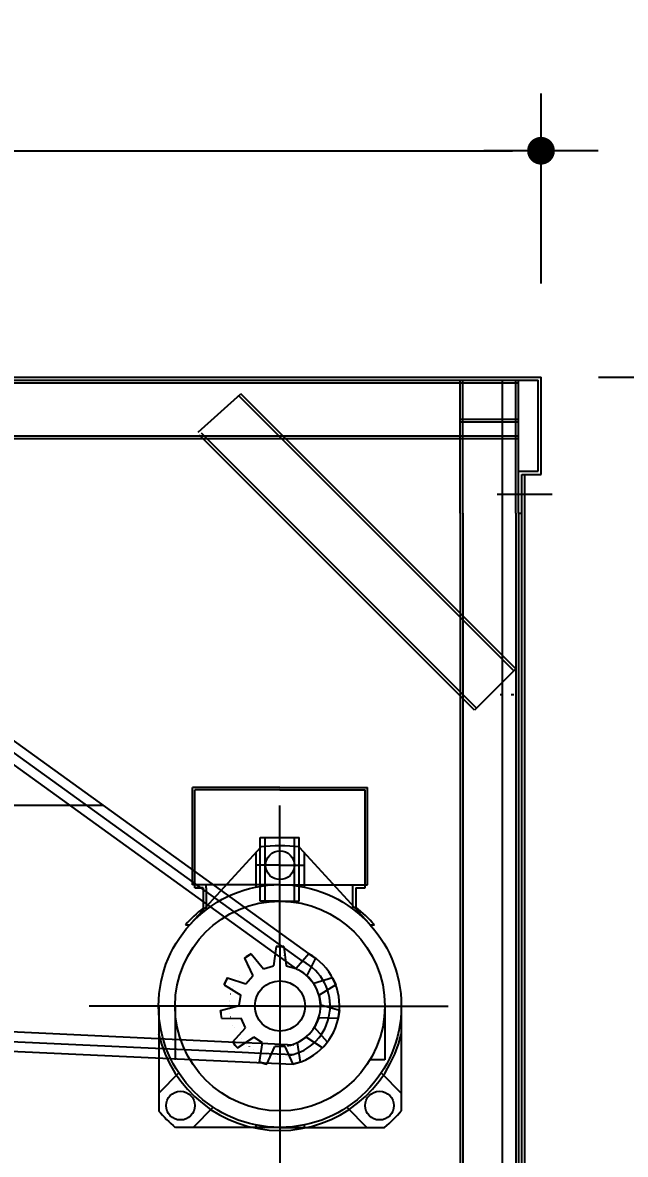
# Model space of a CAD drawing. Extents: x -25535497 to -25216507, y 8041684 to 8103002.
# Drawn here: x -25232583 to -25231531, y 8080082 to 8082057 of the extents above; entities that cross this region are included whole.
import ezdxf

# ---------------------------------------------------------------- set-up
doc = ezdxf.new("R2010")
doc.units = 0
doc.header["$MEASUREMENT"] = 0
doc.layers.get('Defpoints').update_dxf_attribs({"color": 45})
doc.layers.add('DIM', color=7, linetype='Continuous')
doc.layers.add('R', color=1, linetype='Continuous')
doc.styles.add('songdoh', font='')
doc.styles.get('songdoh').set_extended_font_data('Dotum')
doc.dimstyles.new('DONGWOO', dxfattribs={"dimscale": 300, "dimtxt": 3, "dimasz": 1, "dimexe": 2, "dimexo": 2, "dimgap": 1, "dimtad": 1, "dimdec": 0, "dimzin": 11, "dimdsep": 46, "dimtxsty": 'songdoh', "dimblk": 'DOT-6', "dimcen": 2, "dimdle": 2, "dimclrd": 256, "dimclre": 256, "dimclrt": 3, "dimadec": 0, "dimazin": 0, "dimtfac": 1, "dimtdec": 0, "dimtix": 1, "dimtmove": 2, "dimatfit": 3, "dimldrblk": 'DOT', "dimfxl": 2, "dimtolj": 1, "dimtzin": 11, "dimarcsym": 0})

# ---------------------------------------------------------------- blocks, each defined once
blk = doc.blocks.new('_Dot')
at = {"color": 0, "linetype": 'ByBlock', "lineweight": -2}
blk.add_line((-0.5, 0), (-1, 0), dxfattribs=at)
at = {"color": 0, "linetype": 'ByBlock', "const_width": 0.5}
blk.add_lwpolyline([(-0.25, 0, 1), (0.25, 0, 1)], format="xyb", close=True, dxfattribs=at)
blk = doc.blocks.new('DOT-6')
at = {"layer": 'DIM', "color": 7, "ltscale": 0.5}
blk.add_line((2, 0), (-2, 0), dxfattribs=at)
at = {"layer": 'DIM', "color": 7, "ltscale": 0.5, "xscale": 0.9680000000043946, "yscale": 0.9680000000043946, "zscale": 0.9680000000043946}
blk.add_blockref('_Dot', (0, 0), dxfattribs=at)
blk = doc.blocks.new('*D370')
at = {"layer": 'Defpoints', "color": 0, "linetype": 'Continuous'}
for p in [(-25231678, 8081438.5), (-25230988.8, 8081438.5), (-25231678, 8079438.5)]:
    blk.add_point(p, dxfattribs=at)
at = {"layer": 'DIM', "linetype": 'Continuous', "lineweight": -2}
for p, q in [((-25231578, 8081438.5), (-25230888.8, 8081438.5)), ((-25230988.8, 8079488.5), (-25230988.8, 8081388.5)), ((-25231578, 8079438.5), (-25230888.8, 8079438.5))]:
    blk.add_line(p, q, dxfattribs=at)
at = {"layer": 'DIM', "linetype": 'Continuous', "lineweight": -2, "xscale": 50, "yscale": 50, "zscale": 50}
for p, rotation in [((-25230988.8, 8081438.5), 90), ((-25230988.8, 8079438.5), 270)]:
    blk.add_blockref('DOT-6', p, dxfattribs=dict(at, rotation=rotation))
at = {"layer": 'DIM', "color": 3, "linetype": 'Continuous', "insert": (-25231113.9, 8080438.5), "char_height": 150, "attachment_point": 5, "rotation": 90, "style": 'songdoh'}
blk.add_mtext('\\A1;Y', dxfattribs=at)
blk = doc.blocks.new('*D371')
at = {"layer": 'Defpoints', "color": 0, "linetype": 'Continuous'}
for p in [(-25231678.2, 8081833.5), (-25233882.4, 8081502), (-25231678.2, 8081502)]:
    blk.add_point(p, dxfattribs=at)
at = {"layer": 'DIM', "linetype": 'Continuous', "lineweight": -2}
for p, q in [((-25233882.4, 8081602), (-25233882.4, 8081933.5)), ((-25231678.2, 8081602), (-25231678.2, 8081933.5)), ((-25233832.4, 8081833.5), (-25231728.2, 8081833.5))]:
    blk.add_line(p, q, dxfattribs=at)
at = {"layer": 'DIM', "linetype": 'Continuous', "lineweight": -2, "xscale": 50, "yscale": 50, "zscale": 50, "rotation": 180}
blk.add_blockref('DOT-6', (-25233882.4, 8081833.5), dxfattribs=at)
at = {"layer": 'DIM', "linetype": 'Continuous', "lineweight": -2, "xscale": 50, "yscale": 50, "zscale": 50}
blk.add_blockref('DOT-6', (-25231678.2, 8081833.5), dxfattribs=at)
at = {"layer": 'DIM', "color": 3, "linetype": 'Continuous', "insert": (-25232780.3, 8081958.6), "char_height": 150, "attachment_point": 5, "style": 'songdoh'}
blk.add_mtext('\\A1;X', dxfattribs=at)

msp = doc.modelspace()

# ---------------------------------------------------------------- linework, layer by layer
at = {"layer": 'R', "color": 1}
for p, q in [((-25233884.4, 8081438.5), (-25231745.9, 8081438.5)), ((-25233884.4, 8081433), (-25231745.9, 8081433)), ((-25233884.4, 8081428.3), (-25231745.9, 8081428.3)), ((-25231819.2, 8081268.7), (-25231819.2, 8081433)), ((-25231819.2, 8081428.3), (-25231745.9, 8081428.3)), ((-25231814.4, 8081268.7), (-25231814.4, 8081433)), ((-25231745.9, 8081438.5), (-25231678, 8081438.5)), ((-25231745.9, 8081433), (-25231745.9, 8079944.9)), ((-25231745.9, 8081433), (-25231683.4, 8081433)), ((-25231745.9, 8081428.3), (-25231717.3, 8081428.3)), ((-25231722.1, 8081268.7), (-25231722.1, 8081433)), ((-25231717.3, 8081268.7), (-25231717.3, 8081433)), ((-25231683.4, 8081274.2), (-25231683.4, 8081433)), ((-25231678, 8081268.7), (-25231678, 8081438.5)), ((-25232276.5, 8081342.4), (-25232202.2, 8081409.3)), ((-25231725.5, 8080925.9), (-25232205.5, 8081406)), ((-25231722.1, 8080929.3), (-25232202.2, 8081409.3)), ((-25231819.2, 8081365.1), (-25231745.9, 8081365.1)), ((-25231745.9, 8081365.1), (-25231717.3, 8081365.1)), ((-25231819.2, 8081360.4), (-25231745.9, 8081360.4)), ((-25231745.9, 8081360.4), (-25231717.3, 8081360.4)), ((-25233884.4, 8081335.9), (-25231745.9, 8081335.9)), ((-25233884.4, 8081331.2), (-25231745.9, 8081331.2)), ((-25231794.1, 8080857.3), (-25232274.2, 8081337.3)), ((-25231790.7, 8080860.6), (-25232270.8, 8081340.7)), ((-25231745.9, 8081335.9), (-25231717.3, 8081335.9)), ((-25231745.9, 8081331.2), (-25231717.3, 8081331.2)), ((-25231819.2, 8081200.8), (-25231819.2, 8081268.7)), ((-25231814.4, 8081200.8), (-25231814.4, 8081268.7)), ((-25231722.1, 8081200.8), (-25231722.1, 8081268.7)), ((-25231717.3, 8081268.7), (-25231717.3, 8081274.2)), ((-25231717.3, 8081274.2), (-25231683.4, 8081274.2)), ((-25231717.3, 8081200.8), (-25231717.3, 8081268.7)), ((-25231711.9, 8079944.9), (-25231711.9, 8081268.7)), ((-25231711.9, 8081268.7), (-25231678, 8081268.7)), ((-25231706.5, 8079944.9), (-25231706.5, 8081268.7)), ((-25231754.6, 8081234), (-25231659, 8081234)), ((-25231819.2, 8081200.8), (-25231819.2, 8079441.1)), ((-25231814.4, 8081200.8), (-25231814.4, 8079441.1)), ((-25231722.1, 8081200.8), (-25231722.1, 8079441.1)), ((-25231717.3, 8081200.8), (-25231717.3, 8079441.1)), ((-25231717.3, 8081200.8), (-25231711.9, 8081200.8)), ((-25232904.5, 8081024.1), (-25232083.4, 8080432)), ((-25232815.8, 8080939.2), (-25232093.3, 8080418.2)), ((-25231722.1, 8080929.3), (-25231794.1, 8080857.3)), ((-25232825.7, 8080925.4), (-25232103.2, 8080404.4)), ((-25231744.4, 8080883.9), (-25231749.2, 8080883.9)), ((-25231725.4, 8080883.9), (-25231730.1, 8080883.9)), ((-25232133.8, 8080722.5), (-25232286.5, 8080722.5)), ((-25232286.5, 8080552.7), (-25232286.5, 8080722.5)), ((-25232133.8, 8080718.4), (-25232282.5, 8080718.4)), ((-25232282.5, 8080547.3), (-25232282.5, 8080718.4)), ((-25232133.8, 8080722.5), (-25231981, 8080722.5)), ((-25232133.8, 8080718.4), (-25231985.1, 8080718.4)), ((-25231985.1, 8080547.3), (-25231985.1, 8080718.4)), ((-25231981, 8080552.7), (-25231981, 8080722.5)), ((-25233116, 8080691.7), (-25232442.3, 8080691.7)), ((-25232133.8, 8080524), (-25232133.8, 8080690.9)), ((-25232168.2, 8080635), (-25232100, 8080635)), ((-25232168.2, 8080524), (-25232168.2, 8080635)), ((-25232159.7, 8080524), (-25232159.7, 8080635)), ((-25232108.5, 8080524), (-25232108.5, 8080635)), ((-25232100, 8080524), (-25232100, 8080635)), ((-25232167.7, 8080617.4), (-25232289.2, 8080484.8)), ((-25232167.7, 8080617.4), (-25232167.7, 8080618.6)), ((-25232133.8, 8080561.6), (-25232133.8, 8080620.6)), ((-25232133.8, 8080561.6), (-25232133.8, 8080620.6)), ((-25232099.8, 8080617.4), (-25232099.8, 8080618.6)), ((-25232099.8, 8080617.4), (-25231978.3, 8080484.8)), ((-25232176.2, 8080608.1), (-25232176.2, 8080548.4)), ((-25232091.3, 8080608.1), (-25232091.3, 8080548.4)), ((-25232133.8, 8080586.7), (-25232176.2, 8080586.7)), ((-25232133.8, 8080586.7), (-25232091.3, 8080586.7)), ((-25232133.8, 8080552.7), (-25232286.5, 8080552.7)), ((-25232267.8, 8080547.3), (-25232282.5, 8080547.3)), ((-25232282.5, 8080547.3), (-25232267.8, 8080547.3)), ((-25232267.8, 8080547.3), (-25232267.8, 8080511.9)), ((-25232262.4, 8080547.3), (-25232262.4, 8080552.7)), ((-25232262.4, 8080547.3), (-25232262.4, 8080511.9)), ((-25232133.8, 8080552.7), (-25231981, 8080552.7)), ((-25232007, 8080552.7), (-25232007, 8080510.6)), ((-25232001.5, 8080547.3), (-25231985.1, 8080547.3)), ((-25232001.5, 8080547.3), (-25232001.5, 8080513.3)), ((-25232133.8, 8080524), (-25232168.2, 8080524)), ((-25232133.8, 8080444.8), (-25232133.8, 8080524)), ((-25232133.8, 8080524), (-25232100, 8080524)), ((-25232262.4, 8080511.9), (-25232262.4, 8080509.1)), ((-25232298.6, 8080482.4), (-25232291.3, 8080482.4)), ((-25231976.2, 8080482.4), (-25231969, 8080482.4)), ((-25232140.6, 8080444.8), (-25232145.1, 8080411.2)), ((-25232140.6, 8080444.8), (-25232127, 8080444.8)), ((-25232133.8, 8080444.8), (-25232133.8, 8079997.4)), ((-25232127, 8080444.8), (-25232122.9, 8080411.2)), ((-25232195.6, 8080424.6), (-25232184.2, 8080432)), ((-25232195.6, 8080424.6), (-25232181.3, 8080393.9)), ((-25232184.2, 8080432), (-25232162.6, 8080405.9)), ((-25232179.9, 8080416.8), (-25232179.9, 8080416.8)), ((-25232175.5, 8080419.3), (-25232175.5, 8080419.3)), ((-25232140.1, 8080429.5), (-25232140.1, 8080429.4)), ((-25232126.5, 8080429.5), (-25232126.5, 8080429.4)), ((-25232083.4, 8080432), (-25232105.4, 8080406.2)), ((-25232091.3, 8080418.9), (-25232091.3, 8080418.8)), ((-25232086.9, 8080416.3), (-25232086.9, 8080416.3)), ((-25232086.9, 8080416.3), (-25232086.9, 8080416.3)), ((-25232071.9, 8080424.6), (-25232086.7, 8080394.1)), ((-25232083.4, 8080432), (-25232071.9, 8080424.6)), ((-25232190.9, 8080408.8), (-25232190.9, 8080408.8)), ((-25232187, 8080412), (-25232186.9, 8080411.9)), ((-25232162.6, 8080405.9), (-25232145.1, 8080411.2)), ((-25232122.9, 8080411.2), (-25232105.4, 8080406.2)), ((-25232081.8, 8080412.8), (-25232081.8, 8080412.8)), ((-25232080.5, 8080411.9), (-25232080.5, 8080411.9)), ((-25232079.9, 8080411.5), (-25232079.9, 8080411.5)), ((-25232075.9, 8080408.3), (-25232075.9, 8080408.3)), ((-25232075.9, 8080408.3), (-25232075.9, 8080408.3)), ((-25232075.7, 8080408), (-25232075.7, 8080408)), ((-25232075.7, 8080408), (-25232075.7, 8080408)), ((-25232071.4, 8080404.1), (-25232071.4, 8080404.1)), ((-25232066.1, 8080398.4), (-25232066.1, 8080398.4)), ((-25232066.1, 8080398.4), (-25232066.1, 8080398.4)), ((-25232231, 8080377.9), (-25232225.4, 8080390.3)), ((-25232231, 8080377.9), (-25232202.3, 8080359.8)), ((-25232225.4, 8080390.3), (-25232193.1, 8080380)), ((-25232211.3, 8080384.3), (-25232211.2, 8080384.3)), ((-25232204.7, 8080394.2), (-25232204.7, 8080394.2)), ((-25232193.1, 8080380), (-25232181.3, 8080393.9)), ((-25232086.7, 8080394.1), (-25232074.6, 8080380.4)), ((-25232042.2, 8080390.3), (-25232074.6, 8080380.4)), ((-25232036.5, 8080377.9), (-25232065.4, 8080360.2)), ((-25232055.9, 8080383.5), (-25232056, 8080383.5)), ((-25232042.2, 8080390.3), (-25232036.5, 8080377.9)), ((-25232219.9, 8080362.3), (-25232219.8, 8080362.3)), ((-25232219.9, 8080362.3), (-25232219.8, 8080362.3)), ((-25232219.7, 8080363.5), (-25232219.6, 8080363.4)), ((-25232216.9, 8080372), (-25232216.9, 8080371.9)), ((-25232215.7, 8080375.2), (-25232215.7, 8080375.2)), ((-25232215.7, 8080375.2), (-25232215.7, 8080375.2)), ((-25232204.8, 8080341.8), (-25232202.3, 8080359.8)), ((-25232065.4, 8080360.2), (-25232062.7, 8080342.2)), ((-25232051.6, 8080374.4), (-25232051.6, 8080374.3)), ((-25232051.6, 8080374.4), (-25232051.6, 8080374.3)), ((-25232050.3, 8080371.2), (-25232050.3, 8080371.1)), ((-25232049.4, 8080368.5), (-25232049.5, 8080368.5)), ((-25232047.7, 8080362.6), (-25232047.8, 8080362.6)), ((-25232047.4, 8080361.4), (-25232047.4, 8080361.4)), ((-25232047.4, 8080361.4), (-25232047.4, 8080361.4)), ((-25232133.8, 8080341), (-25232466.9, 8080341)), ((-25232345.5, 8080341), (-25232345.5, 8080158.3)), ((-25232133.8, 8080341), (-25232320.5, 8080341)), ((-25232133.8, 8080341), (-25232320.5, 8080341)), ((-25232316.8, 8080341), (-25232316.8, 8080247)), ((-25232237.5, 8080332.9), (-25232204.8, 8080341.8)), ((-25232222.5, 8080343.9), (-25232222.4, 8080343.9)), ((-25232222.3, 8080348.2), (-25232222.2, 8080348.2)), ((-25232222.3, 8080348.2), (-25232222.2, 8080348.2)), ((-25232222, 8080350.1), (-25232222, 8080350.1)), ((-25232133.8, 8080341), (-25231840.1, 8080341)), ((-25232133.8, 8080341), (-25231947.1, 8080341)), ((-25232133.8, 8080341), (-25231947.1, 8080341)), ((-25232030.1, 8080332.9), (-25232062.7, 8080342.2)), ((-25232045.9, 8080353.5), (-25232046, 8080353.5)), ((-25232045.4, 8080349.2), (-25232045.4, 8080349.2)), ((-25232045.3, 8080347.3), (-25232045.3, 8080347.3)), ((-25232045.3, 8080347.3), (-25232045.3, 8080347.3)), ((-25231950.7, 8080341), (-25231950.7, 8080247)), ((-25231922, 8080341), (-25231922, 8080158.3)), ((-25233065.8, 8080317.7), (-25232199, 8080277.5)), ((-25232235.5, 8080319.5), (-25232237.5, 8080332.9)), ((-25232235.5, 8080319.5), (-25232201.6, 8080319.8)), ((-25232222.4, 8080335.5), (-25232222.3, 8080335.5)), ((-25232222.3, 8080334.6), (-25232222.2, 8080334.6)), ((-25232222.3, 8080334.6), (-25232222.2, 8080334.6)), ((-25232221.6, 8080328.5), (-25232221.6, 8080328.5)), ((-25232220.5, 8080322.1), (-25232220.4, 8080322.1)), ((-25232220.2, 8080320.5), (-25232220.1, 8080320.5)), ((-25232220.2, 8080320.5), (-25232220.1, 8080320.5)), ((-25232194, 8080303.2), (-25232201.6, 8080319.8)), ((-25232065.9, 8080320.2), (-25232073.3, 8080303.6)), ((-25232032, 8080319.5), (-25232065.9, 8080320.2)), ((-25232047.6, 8080319.7), (-25232047.7, 8080319.7)), ((-25232047.6, 8080319.7), (-25232047.7, 8080319.7)), ((-25232047.2, 8080321.2), (-25232047.3, 8080321.2)), ((-25232045.3, 8080334.7), (-25232045.3, 8080334.7)), ((-25232045.3, 8080333.7), (-25232045.3, 8080333.7)), ((-25232045.3, 8080333.7), (-25232045.3, 8080333.7)), ((-25232030.1, 8080332.9), (-25232032, 8080319.5)), ((-25233066.6, 8080300.7), (-25232199.8, 8080260.6)), ((-25232216.7, 8080278.1), (-25232194, 8080303.2)), ((-25232216, 8080307.6), (-25232215.9, 8080307.6)), ((-25232216, 8080307.6), (-25232215.9, 8080307.6)), ((-25232214, 8080303), (-25232214, 8080303)), ((-25232050.9, 8080278.1), (-25232073.3, 8080303.6)), ((-25232054, 8080302.2), (-25232054, 8080302.3)), ((-25232051.8, 8080306.8), (-25232051.9, 8080306.8)), ((-25232051.8, 8080306.8), (-25232051.9, 8080306.8)), ((-25232051.5, 8080307.9), (-25232051.5, 8080307.9)), ((-25233194.4, 8080289.6), (-25232111, 8080239.5)), ((-25232207.8, 8080267.9), (-25232216.7, 8080278.1)), ((-25232207.8, 8080267.9), (-25232179.4, 8080286.4)), ((-25232205.4, 8080288.5), (-25232205.3, 8080288.5)), ((-25232201.5, 8080283.5), (-25232201.4, 8080283.5)), ((-25232201.5, 8080283.5), (-25232201.4, 8080283.5)), ((-25232199, 8080277.5), (-25232166.1, 8080276)), ((-25232196.5, 8080278.2), (-25232196.5, 8080278.3)), ((-25232164, 8080276.7), (-25232179.4, 8080286.4)), ((-25232169.5, 8080243.3), (-25232164, 8080276.7)), ((-25232087.9, 8080286.8), (-25232103.1, 8080276.8)), ((-25232098, 8080243.3), (-25232103.1, 8080276.8)), ((-25232059.8, 8080267.9), (-25232087.9, 8080286.8)), ((-25232071.6, 8080277.6), (-25232071.7, 8080277.6)), ((-25232066.7, 8080282.9), (-25232066.8, 8080282.9)), ((-25232066.7, 8080282.9), (-25232066.8, 8080282.9)), ((-25232062.8, 8080287.7), (-25232062.9, 8080287.7)), ((-25232062.7, 8080287.8), (-25232062.8, 8080287.9)), ((-25232060.7, 8080290.5), (-25232060.8, 8080290.5)), ((-25232050.9, 8080278.1), (-25232059.8, 8080267.9)), ((-25232199.8, 8080260.6), (-25232166.9, 8080259)), ((-25232191.9, 8080273.9), (-25232191.8, 8080273.9)), ((-25232191.9, 8080273.9), (-25232191.8, 8080273.9)), ((-25232191.6, 8080273.6), (-25232191.6, 8080273.7)), ((-25232187, 8080270), (-25232187, 8080270.1)), ((-25232180.7, 8080265.6), (-25232180.6, 8080265.7)), ((-25232180.7, 8080265.6), (-25232180.6, 8080265.7)), ((-25232170.8, 8080260.3), (-25232170.8, 8080260.3)), ((-25232166.9, 8080259), (-25232110.3, 8080256.4)), ((-25232166.1, 8080276), (-25232109.5, 8080273.4)), ((-25232165.6, 8080258.1), (-25232165.6, 8080258.2)), ((-25232156.5, 8080239.5), (-25232142.7, 8080270.4)), ((-25232124.5, 8080270.6), (-25232142.7, 8080270.4)), ((-25232111, 8080239.5), (-25232124.5, 8080270.6)), ((-25232102.7, 8080257.9), (-25232102.8, 8080257.9)), ((-25232097.5, 8080260), (-25232097.6, 8080260)), ((-25232092, 8080262.7), (-25232092, 8080262.8)), ((-25232087.6, 8080265.1), (-25232087.6, 8080265.2)), ((-25232087.6, 8080265.1), (-25232087.6, 8080265.2)), ((-25232076.6, 8080273.1), (-25232076.7, 8080273.2)), ((-25232076.6, 8080273.1), (-25232076.7, 8080273.2)), ((-25232076.3, 8080273.3), (-25232076.4, 8080273.3)), ((-25232076.3, 8080273.3), (-25232076.4, 8080273.3)), ((-25232156.5, 8080239.5), (-25232169.5, 8080243.3)), ((-25232158.1, 8080255.6), (-25232158.1, 8080255.7)), ((-25232152.6, 8080254.3), (-25232152.6, 8080254.3)), ((-25232152.1, 8080254.2), (-25232152, 8080254.2)), ((-25232141, 8080252.5), (-25232141, 8080252.5)), ((-25232141, 8080252.5), (-25232141, 8080252.5)), ((-25232141, 8080252.5), (-25232141, 8080252.5)), ((-25232141, 8080252.5), (-25232141, 8080252.5)), ((-25232127.4, 8080252.5), (-25232127.4, 8080252.5)), ((-25232127.4, 8080252.5), (-25232127.4, 8080252.5)), ((-25232127.4, 8080252.5), (-25232127.4, 8080252.5)), ((-25232127.4, 8080252.5), (-25232127.4, 8080252.5)), ((-25232121.3, 8080253.1), (-25232121.3, 8080253.2)), ((-25232115.8, 8080254), (-25232115.8, 8080254.1)), ((-25232098, 8080243.3), (-25232111, 8080239.5)), ((-25232110.3, 8080255.3), (-25232110.3, 8080255.4)), ((-25231950.7, 8080247), (-25231975.7, 8080247)), ((-25232310.5, 8080224.3), (-25232345.5, 8080189.2)), ((-25231957.1, 8080224.3), (-25231922, 8080189.2)), ((-25232250.5, 8080164.3), (-25232285.5, 8080129.2)), ((-25232017.1, 8080164.3), (-25231982, 8080129.2)), ((-25232133.8, 8080129.2), (-25232316.4, 8080129.2)), ((-25232176.2, 8080133.5), (-25232176.2, 8080129.2)), ((-25232133.8, 8080129.2), (-25231951.1, 8080129.2)), ((-25232091.3, 8080133.5), (-25232091.3, 8080129.2))]:
    msp.add_line(p, q, dxfattribs=at)
for centre, radius in [((-25232133.8, 8080586.7), 25.1), ((-25232133.8, 8080341), 211.8), ((-25232133.8, 8080341), 183), ((-25232133.8, 8080341), 43.8), ((-25232307.5, 8080167.2), 25.1), ((-25231960, 8080167.2), 25.1)]:
    msp.add_circle(centre, radius, dxfattribs=at)
for radius, start, end in [(279.7, 83.0281, 96.9719), (217.2, 128.1115, 139.3546), (217.2, 40.6454, 52.4905), (104, 86.2578, 93.7422), (104, 118.985, 126.4695), (87.6, 280.5843, 63.1989), (104, 282.6214, 61.015), (70.6, 280.5843, 63.1989), (104, 151.7123, 159.1968), (104, 184.4396, 191.9241), (217.2, 192.8402, 347.1598), (104, 217.1669, 224.6513), (104, 249.8941, 257.3786), (279.7, 220.779, 229.221), (279.7, 310.779, 319.221)]:
    msp.add_arc((-25232133.8, 8080341), radius, start, end, dxfattribs=at)

# ---------------------------------------------------------------- dimensions: what is measured, and where the dimension line sits
at = {"layer": 'DIM', "linetype": 'Continuous'}
dim = msp.add_linear_dim(base=(-25231678.2, 8081833.5), p1=(-25233882.4, 8081502), p2=(-25231678.2, 8081502), text='X', dimstyle='DONGWOO', override={"dimscale": 50}, dxfattribs=at)
dim.commit()
dim.dimension.update_dxf_attribs({"geometry": '*D371', "text_midpoint": (-25232780.3, 8081958.6)})
dim = msp.add_linear_dim(base=(-25230988.8, 8081438.5), p1=(-25231678, 8079438.5), p2=(-25231678, 8081438.5), angle=90, text='Y', dimstyle='DONGWOO', override={"dimscale": 50}, dxfattribs=at)
dim.commit()
dim.dimension.update_dxf_attribs({"geometry": '*D370', "text_midpoint": (-25231113.9, 8080438.5)})

doc.saveas('drawing.dxf')
